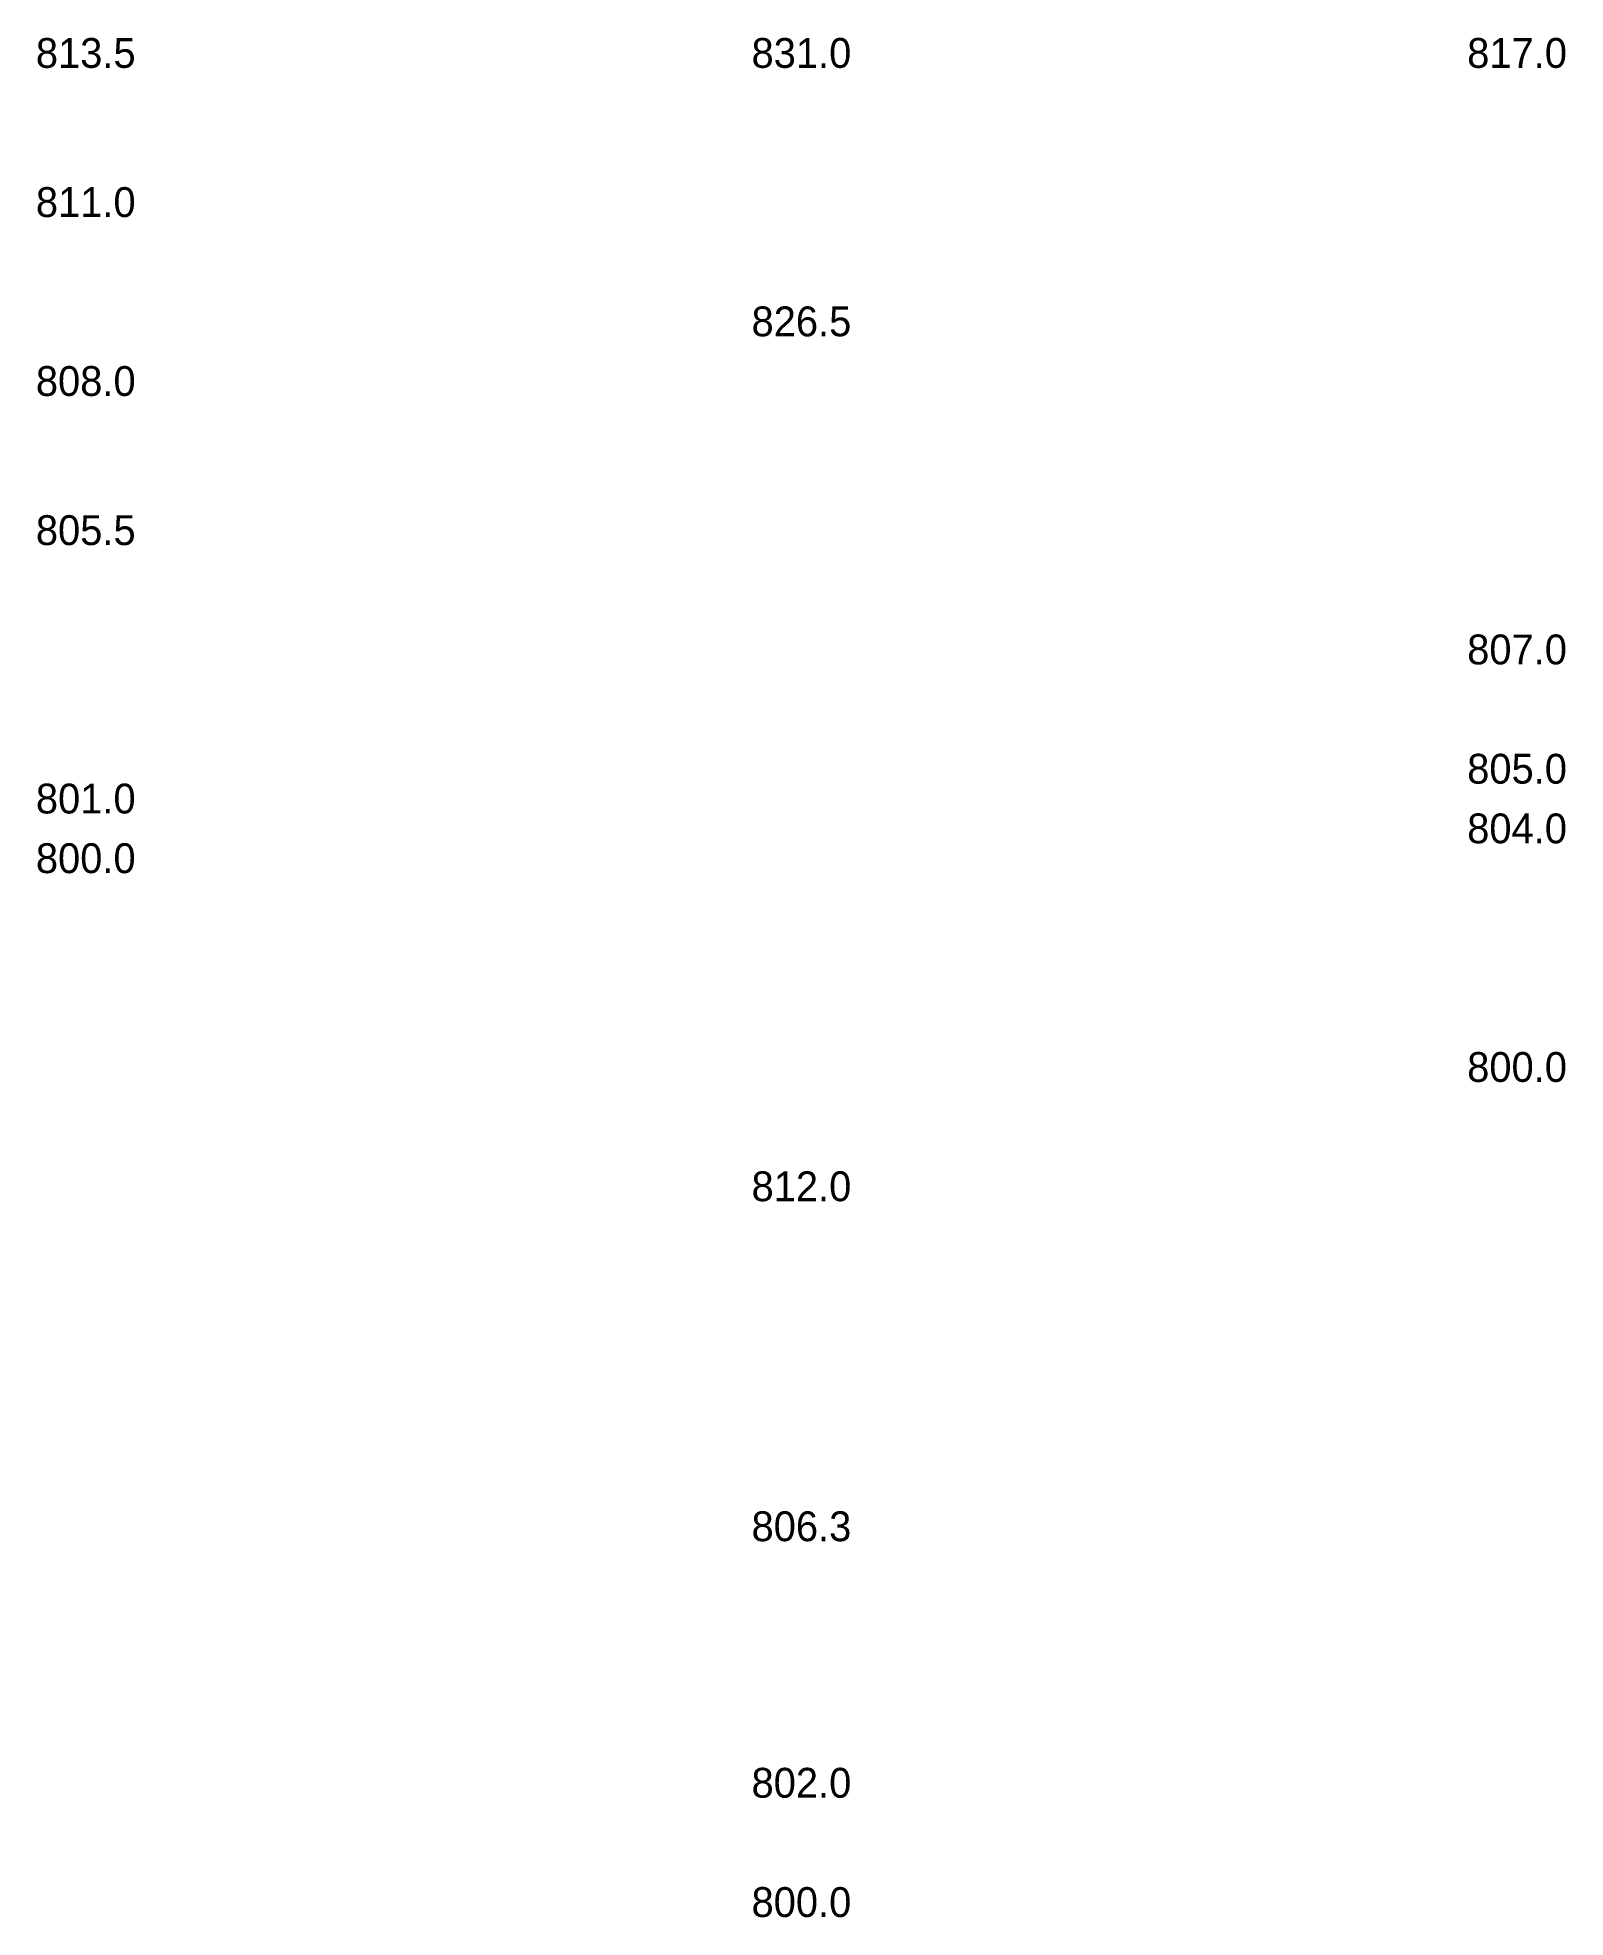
# Model space of a CAD drawing. Header units: metres. Extents: x -2.1 to 23.5, y -31.3 to 0.3.
import ezdxf
from ezdxf.enums import TextEntityAlignment as Align

# ---------------------------------------------------------------- set-up
doc = ezdxf.new("R2010")
doc.units = ezdxf.units.M
doc.layers.add('dimension_text', color=7, linetype='Continuous', true_color=0xffffff)

msp = doc.modelspace()

# ---------------------------------------------------------------- texts
at = {"layer": 'dimension_text'}
for s, p in [('813.5', (-0.5, 0)), ('831.0', (11.5, 0)), ('817.0', (23.5, 0)), ('811.0', (-0.5, -2.5)), ('826.5', (11.5, -4.5)), ('808.0', (-0.5, -5.5)), ('805.5', (-0.5, -8)), ('807.0', (23.5, -10)), ('805.0', (23.5, -12)), ('801.0', (-0.5, -12.5)), ('804.0', (23.5, -13)), ('800.0', (-0.5, -13.5)), ('800.0', (23.5, -17)), ('812.0', (11.5, -19)), ('806.3', (11.5, -24.7)), ('802.0', (11.5, -29)), ('800.0', (11.5, -31))]:
    msp.add_text(s, height=0.5, dxfattribs=at).set_placement(p, align=Align.MIDDLE_RIGHT)

doc.saveas('drawing.dxf')
